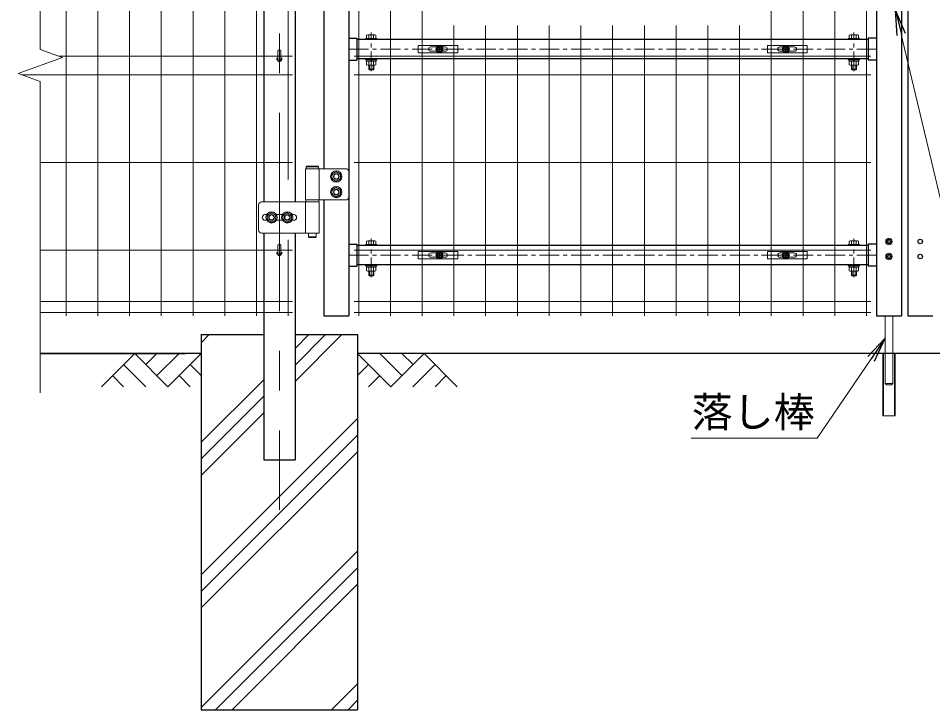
# Model space of a CAD drawing. Units: millimetres, scale not verified. Extents: x -4200 to 4200, y -2970 to 2970.
# Drawn here: x -222 to 1241, y -822 to 284 of the extents above; entities that cross this region are included whole.
import ezdxf
from ezdxf.enums import TextEntityAlignment as Align

# ---------------------------------------------------------------- set-up
doc = ezdxf.new("R2010")
doc.units = ezdxf.units.MM
doc.header["$LTSCALE"] = 10
doc.linetypes.add('USER1', pattern=[50.8, 31.75, -6.35, 6.35, -6.35])
for name, color, linetype, lineweight in [('0-0_D-STR-TXT', 7, 'Continuous', 13), ('0-1_D-STR3', 3, 'Continuous', 13), ('0-2_LAYER04', 7, 'Continuous', 25), ('0-3_D-BMK', 2, 'USER1', 13), ('0-4_D-STR1', 1, 'Continuous', 25), ('0-5_D-STR-DIM', 7, 'Continuous', 13), ('0-6_0', 7, 'Continuous', 25), ('0-7_Defpoints', 6, 'Continuous', 25), ('0-8_D-DCR-HCH', 7, 'Continuous', 13), ('0-9_D-STR2', 7, 'Continuous', 13)]:
    doc.layers.add(name, color=color, linetype=linetype, lineweight=lineweight)
doc.styles.add('ＭＳ ゴシック', font='')
doc.styles.get('ＭＳ ゴシック').set_extended_font_data('MS Gothic')

# ---------------------------------------------------------------- blocks, each defined once
blk = doc.blocks.new('U6')
at = {"layer": '0-1_D-STR3'}
for p, q in [((1130, 4738.5), (1130, 4722.5)), ((1130, 4738.5), (1310, 4738.5)), ((1130, 4722.5), (1310, 4722.5)), ((1145, 4738.5), (1145, 4793)), ((1295, 4738.5), (1145, 4738.5)), ((1276.3, 4798.5), (1163.8, 4798.5)), ((1182.5, 4738.5), (1182.5, 4793)), ((1257.5, 4738.5), (1257.5, 4793)), ((1295, 4738.5), (1295, 4793)), ((1310, 4738.5), (1310, 4722.5)), ((8850, 4738.5), (8850, 4722.5)), ((9030, 4738.5), (8850, 4738.5)), ((9030, 4722.5), (8850, 4722.5)), ((8865, 4738.5), (8865, 4793)), ((8865, 4738.5), (9015, 4738.5)), ((8883.7, 4798.5), (8996.2, 4798.5)), ((8902.5, 4738.5), (8902.5, 4793)), ((8977.5, 4738.5), (8977.5, 4793)), ((9015, 4738.5), (9015, 4793)), ((9030, 4738.5), (9030, 4722.5)), ((1130, 4412.5), (1130, 4396.5)), ((1130, 4412.5), (1310, 4412.5)), ((1130, 4396.5), (1310, 4396.5)), ((1223.8, 4376.5), (1212.2, 4396.5)), ((1230.7, 4376.5), (1219.2, 4396.5)), ((1310, 4412.5), (1310, 4396.5)), ((8850, 4412.5), (8850, 4396.5)), ((9030, 4412.5), (8850, 4412.5)), ((9030, 4396.5), (8850, 4396.5)), ((8929.3, 4376.5), (8940.9, 4396.5)), ((8936.2, 4376.5), (8947.8, 4396.5)), ((9030, 4412.5), (9030, 4396.5)), ((1145, 4376.5), (1145, 4317)), ((1163.8, 4311.5), (1276.3, 4311.5)), ((1180, 4248.5), (1180, 4311.5)), ((1180, 4248.5), (1190, 4238.5)), ((1180, 4248.5), (1260, 4248.5)), ((1182.5, 4376.5), (1182.5, 4317)), ((1190, 4238.5), (1190, 4311.5)), ((1250, 4238.5), (1250, 4311.5)), ((1250, 4238.5), (1260, 4248.5)), ((1257.5, 4376.5), (1257.5, 4317)), ((1260, 4248.5), (1260, 4311.5)), ((1295, 4376.5), (1295, 4317)), ((8865, 4376.5), (8865, 4317)), ((8996.2, 4311.5), (8883.7, 4311.5)), ((8900, 4248.5), (8900, 4311.5)), ((8910, 4238.5), (8900, 4248.5)), ((8980, 4248.5), (8900, 4248.5)), ((8902.5, 4376.5), (8902.5, 4317)), ((8910, 4238.5), (8910, 4311.5)), ((8970, 4238.5), (8970, 4311.5)), ((8980, 4248.5), (8970, 4238.5)), ((8977.5, 4376.5), (8977.5, 4317)), ((8980, 4248.5), (8980, 4311.5)), ((9015, 4376.5), (9015, 4317)), ((1250, 4238.5), (1190, 4238.5)), ((8910, 4238.5), (8970, 4238.5)), ((170, 2655), (170, 2155)), ((170, 2655), (810, 2655)), ((188, 2695), (178, 2685)), ((178, 2685), (178, 2655)), ((178, 2685), (378, 2685)), ((178, 2655), (378, 2655)), ((188, 2695), (368, 2695)), ((368, 2695), (378, 2685)), ((378, 2685), (378, 2655)), ((386, 2655), (386, 2155)), ((860, 2605), (860, 2205)), ((-584, 2075), (-584, 1675)), ((386, 2125), (-534, 2125)), ((810, 2155), (170, 2155)), ((170, 2125), (170, 1625)), ((173, 2155), (173, 2125)), ((383, 2155), (173, 2155)), ((383, 2125), (173, 2125)), ((383, 2155), (383, 2125)), ((386, 2125), (386, 1625)), ((-452.9, 1920), (-480, 1920)), ((-202.9, 1920), (-297.1, 1920)), ((-20, 1920), (-47.1, 1920)), ((-525, 1875), (-524.9, 1875)), ((-452.9, 1830), (-480, 1830)), ((-202.9, 1830), (-297.1, 1830)), ((-20, 1830), (-47.1, 1830)), ((25, 1875), (25.1, 1875)), ((-534, 1625), (386, 1625)), ((218, 1625), (218, 1565)), ((338, 1625), (338, 1565)), ((1145, 1443), (1145, 1497.5)), ((1276.3, 1503), (1163.8, 1503)), ((1182.5, 1443), (1182.5, 1497.5)), ((1257.5, 1443), (1257.5, 1497.5)), ((1295, 1443), (1295, 1497.5)), ((8865, 1443), (8865, 1497.5)), ((8883.7, 1503), (8996.2, 1503)), ((8902.5, 1443), (8902.5, 1497.5)), ((8977.5, 1443), (8977.5, 1497.5)), ((9015, 1443), (9015, 1497.5)), ((9481.5, 1485.8), (9468.5, 1486.1)), ((9496.1, 1521.5), (9495.8, 1508.5)), ((9496.1, 1458.5), (9495.8, 1471.5)), ((9496.1, 1521.5), (9504, 1521.5)), ((9504, 1521.5), (9504.2, 1508.5)), ((9504, 1458.5), (9504.2, 1471.5)), ((9518.5, 1494.2), (9531.5, 1494)), ((9518.5, 1485.8), (9531.5, 1486.1)), ((9531.5, 1494), (9531.5, 1486.1)), ((1130, 1443), (1130, 1427)), ((1130, 1443), (1310, 1443)), ((1130, 1427), (1310, 1427)), ((1295, 1443), (1145, 1443)), ((1310, 1443), (1310, 1427)), ((8850, 1443), (8850, 1427)), ((9030, 1443), (8850, 1443)), ((9030, 1427), (8850, 1427)), ((8865, 1443), (9015, 1443)), ((9030, 1443), (9030, 1427)), ((9496.1, 1458.5), (9504, 1458.5)), ((9481.5, 1254.2), (9468.5, 1254)), ((9468.5, 1254), (9468.5, 1246.1)), ((9481.5, 1245.8), (9468.5, 1246.1)), ((9496.1, 1281.5), (9495.8, 1268.5)), ((9496.1, 1218.5), (9495.8, 1231.5)), ((9496.1, 1281.5), (9504, 1281.5)), ((9496.1, 1218.5), (9504, 1218.5)), ((9504, 1281.5), (9504.2, 1268.5)), ((9504, 1218.5), (9504.2, 1231.5)), ((9518.5, 1254.2), (9531.5, 1254)), ((9518.5, 1245.8), (9531.5, 1246.1)), ((9531.5, 1254), (9531.5, 1246.1)), ((1130, 1117), (1130, 1101)), ((1130, 1117), (1310, 1117)), ((1130, 1101), (1310, 1101)), ((1145, 1081), (1145, 1021.5)), ((1182.5, 1081), (1182.5, 1021.5)), ((1223.8, 1081), (1212.2, 1101)), ((1230.7, 1081), (1219.2, 1101)), ((1257.5, 1081), (1257.5, 1021.5)), ((1295, 1081), (1295, 1021.5)), ((1310, 1117), (1310, 1101)), ((8850, 1117), (8850, 1101)), ((9030, 1117), (8850, 1117)), ((9030, 1101), (8850, 1101)), ((8865, 1081), (8865, 1021.5)), ((8902.5, 1081), (8902.5, 1021.5)), ((8929.3, 1081), (8940.9, 1101)), ((8936.2, 1081), (8947.8, 1101)), ((8977.5, 1081), (8977.5, 1021.5)), ((9015, 1081), (9015, 1021.5)), ((9030, 1117), (9030, 1101)), ((1163.8, 1016), (1276.3, 1016)), ((1180, 953), (1180, 1016)), ((1180, 953), (1190, 943)), ((1180, 953), (1260, 953)), ((1190, 943), (1190, 1016)), ((1250, 943), (1190, 943)), ((1250, 943), (1250, 1016)), ((1250, 943), (1260, 953)), ((1260, 953), (1260, 1016)), ((8996.2, 1016), (8883.7, 1016)), ((8900, 953), (8900, 1016)), ((8910, 943), (8900, 953)), ((8980, 953), (8900, 953)), ((8910, 943), (8910, 1016)), ((8910, 943), (8970, 943)), ((8970, 943), (8970, 1016)), ((8980, 953), (8970, 943)), ((8980, 953), (8980, 1016)), ((9440, 300), (9440, -780.4)), ((9560, 300), (9560, -780.4)), ((9400, -1300), (9400, -300)), ((9400, -300), (9600, -300)), ((9412, -1300), (9412, -300)), ((9588, -1300), (9588, -300)), ((9600, -1300), (9600, -300)), ((9440, -780.4), (9460, -800.4)), ((9440, -780.4), (9560, -780.4)), ((9540, -800.4), (9460, -800.4)), ((9540, -800.4), (9460, -800.4)), ((9540, -800.4), (9560, -780.4)), ((9600, -1300), (9400, -1300))]:
    blk.add_line(p, q, dxfattribs=at)
for points in [[(1297, 4376.5), (1143, 4376.5), (1143, 4396.5)], [(1297, 4376.5), (1297, 4396.5), (1143, 4396.5)], [(8863, 4376.5), (9017, 4376.5), (9017, 4396.5)], [(8863, 4376.5), (8863, 4396.5), (9017, 4396.5)], [(228, 1555), (218, 1565), (338, 1565)], [(228, 1555), (328, 1555), (338, 1565)], [(9481.5, 1494.2), (9468.5, 1494), (9468.5, 1486.1)], [(1297, 1081), (1143, 1081), (1143, 1101)], [(1297, 1081), (1297, 1101), (1143, 1101)], [(8863, 1081), (9017, 1081), (9017, 1101)], [(8863, 1081), (8863, 1101), (9017, 1101)]]:
    blk.add_lwpolyline(points, dxfattribs=at)
for points in [[(660, 2611), (730.1, 2570.5), (730.1, 2489.5), (660, 2449), (589.9, 2489.5), (589.9, 2570.5)], [(660, 2361), (730.1, 2320.5), (730.1, 2239.5), (660, 2199), (589.9, 2239.5), (589.9, 2320.5)], [(-375, 1956), (-304.9, 1915.5), (-304.9, 1834.5), (-375, 1794), (-445.1, 1834.5), (-445.1, 1915.5)], [(-125, 1956), (-54.9, 1915.5), (-54.9, 1834.5), (-125, 1794), (-195.1, 1834.5), (-195.1, 1915.5)]]:
    blk.add_lwpolyline(points, close=True, dxfattribs=at)
for centre, radius in [((660, 2530), 90), ((660, 2530), 70.3), ((660, 2530), 45), ((660, 2530), 40), ((660, 2280), 90), ((660, 2280), 70.3), ((660, 2280), 45), ((660, 2280), 40), ((-375, 1875), 90), ((-375, 1875), 70.3), ((-375, 1875), 45), ((-375, 1875), 40), ((-125, 1875), 90), ((-125, 1875), 70.3), ((-125, 1875), 45), ((-125, 1875), 40), ((9500, 1490), 52.5), ((9500, 1490), 35), ((9500, 1250), 52.5), ((9500, 1250), 35)]:
    blk.add_circle(centre, radius, dxfattribs=at)
for centre, radius, start, end in [((1163.8, 4764), 34.5, 57.13278, 122.86722), ((1220, 4668.6), 129.9, 73.22135, 106.77865), ((1276.3, 4764), 34.5, 57.13278, 122.86722), ((8883.7, 4764), 34.5, 57.13278, 122.86722), ((8940, 4668.6), 129.9, 73.22135, 106.77865), ((8996.2, 4764), 34.5, 57.13278, 122.86722), ((1163.8, 4346), 34.5, 237.13278, 302.86722), ((1220, 4441.4), 129.9, 253.22135, 286.77865), ((1276.3, 4346), 34.5, 237.13278, 302.86722), ((8883.7, 4346), 34.5, 237.13278, 302.86722), ((8940, 4441.4), 129.9, 253.22135, 286.77865), ((8996.2, 4346), 34.5, 237.13278, 302.86722), ((810, 2605), 50, 0, 90), ((810, 2205), 50, 270, 0), ((-534, 2075), 50, 90, 180), ((-480, 1875), 45, 90, 180), ((-20, 1875), 45, 0, 90), ((-480, 1875), 45, 180, 270), ((-20, 1875), 45, 270, 0), ((-534, 1675), 50, 180, 270), ((1163.8, 1468.5), 34.5, 57.13278, 122.86722), ((1220, 1373.1), 129.9, 73.22135, 106.77865), ((1276.3, 1468.5), 34.5, 57.13278, 122.86722), ((8883.7, 1468.5), 34.5, 57.13278, 122.86722), ((8940, 1373.1), 129.9, 73.22135, 106.77865), ((8996.2, 1468.5), 34.5, 57.13278, 122.86722), ((9481, 1509.1), 14.9, 270, 0), ((9481, 1471), 14.9, 0, 90), ((9519.1, 1509.1), 14.9, 180, 270), ((9519.1, 1471), 14.9, 90, 180), ((9481, 1269.1), 14.9, 270, 0), ((9481, 1231), 14.9, 0, 90), ((9519.1, 1269.1), 14.9, 180, 270), ((9519.1, 1231), 14.9, 90, 180), ((1163.8, 1050.5), 34.5, 237.13278, 302.86722), ((1220, 1145.9), 129.9, 253.22135, 286.77865), ((1276.3, 1050.5), 34.5, 237.13278, 302.86722), ((8883.7, 1050.5), 34.5, 237.13278, 302.86722), ((8940, 1145.9), 129.9, 253.22135, 286.77865), ((8996.2, 1050.5), 34.5, 237.13278, 302.86722)]:
    blk.add_arc(centre, radius, start, end, dxfattribs=at)
at = {"layer": '0-3_D-BMK'}
for p, q in [((1220, 4214), (1220, 4834.9)), ((8940, 4214), (8940, 4834.9)), ((860, 4567.5), (9300, 4567.5)), ((1220, 918.5), (1220, 1539.4)), ((8940, 918.5), (8940, 1539.4)), ((860, 1272), (9300, 1272))]:
    blk.add_line(p, q, dxfattribs=at)
at = {"layer": '0-4_D-STR1'}
for p, q in [((860, 8150), (860, 300)), ((460, 7270), (460, 2655)), ((9300, 6587.5), (9300, 300)), ((9700, 5190), (9700, 300)), ((9800, 5190), (9800, 300)), ((860, 4742.5), (990, 4742.5)), ((990, 4742.5), (990, 4392.5)), ((9170, 4722.5), (990, 4722.5)), ((9300, 4742.5), (9170, 4742.5)), ((9170, 4742.5), (9170, 4392.5)), ((860, 4392.5), (990, 4392.5)), ((9170, 4412.5), (990, 4412.5)), ((9300, 4392.5), (9170, 4392.5)), ((460, 2155), (460, 300)), ((860, 1447), (990, 1447)), ((990, 1447), (990, 1097)), ((9170, 1427), (990, 1427)), ((9170, 1447), (9170, 1097)), ((9300, 1447), (9170, 1447)), ((860, 1097), (990, 1097)), ((9170, 1117), (990, 1117)), ((9300, 1097), (9170, 1097)), ((460, 300), (860, 300)), ((9300, 300), (9700, 300)), ((9800, 300), (10200, 300))]:
    blk.add_line(p, q, dxfattribs=at)
for centre in [(10000, 1490), (10000, 1250)]:
    blk.add_circle(centre, 35, dxfattribs=at)
at = {"layer": '0-7_Defpoints'}
for centre in [(2310, 4567.5), (7850, 4567.5), (2310, 1272), (7850, 1272)]:
    blk.add_circle(centre, 40, dxfattribs=at)
blk = doc.blocks.new('A$C1aa64d16')
at = {"layer": '0-1_D-STR3'}
for p, q in [((-339.9, 60), (295.1, 60)), ((-339.9, -60), (-339.9, 60)), ((-137.4, 35), (-45.6, 35)), ((-18.5, 4.2), (-31.5, 3.9)), ((-31.5, 3.9), (-31.5, -4)), ((-4, 31.5), (-4.2, 18.5)), ((-4, 31.5), (4, 31.5)), ((4, 31.5), (4.2, 18.5)), ((18.5, 4.2), (31.5, 3.9)), ((31.5, 3.9), (31.5, -4)), ((45.6, 35), (92.6, 35)), ((-137.4, -35), (-45.6, -35)), ((-18.5, -4.2), (-31.5, -4)), ((-4, -31.5), (-4.2, -18.5)), ((18.5, -4.2), (31.5, -4)), ((45.6, -35), (92.6, -35))]:
    blk.add_line(p, q, dxfattribs=at)
for points in [[(-339.9, -60), (295.1, -60), (295.1, 60)], [(-4, -31.5), (4, -31.5), (4.2, -18.5)]]:
    blk.add_lwpolyline(points, dxfattribs=at)
for radius in [57.5, 52.5]:
    blk.add_circle((0, 0), radius, dxfattribs=at)
for centre, radius, start, end in [((-137.4, 0), 35, 90, 270), ((-19.1, 19), 14.9, 270, 0), ((19.1, 19), 14.9, 180, 270), ((92.6, 0), 35, 270, 90), ((-19.1, -19), 14.9, 0, 90), ((19.1, -19), 14.9, 90, 180)]:
    blk.add_arc(centre, radius, start, end, dxfattribs=at)
blk = doc.blocks.new('A$Cf29bf4b8')
at = {"layer": '0-1_D-STR3'}
for p, q in [((-295.2, 60), (339.8, 60)), ((-295.2, -60), (-295.2, 60)), ((-92.7, 35), (-45.6, 35)), ((-18.5, 4.2), (-31.5, 3.9)), ((-31.5, 3.9), (-31.5, -4)), ((-4, 31.5), (-4.2, 18.5)), ((-4, 31.5), (4, 31.5)), ((4, 31.5), (4.2, 18.5)), ((18.5, 4.2), (31.5, 3.9)), ((31.5, 3.9), (31.5, -4)), ((45.6, 35), (137.3, 35)), ((-92.7, -35), (-45.6, -35)), ((-18.5, -4.2), (-31.5, -4)), ((-4, -31.5), (-4.2, -18.5)), ((18.5, -4.2), (31.5, -4)), ((45.6, -35), (137.3, -35))]:
    blk.add_line(p, q, dxfattribs=at)
for points in [[(-295.2, -60), (339.8, -60), (339.8, 60)], [(-4, -31.5), (4, -31.5), (4.2, -18.5)]]:
    blk.add_lwpolyline(points, dxfattribs=at)
for radius in [57.5, 52.5]:
    blk.add_circle((0, 0), radius, dxfattribs=at)
for centre, radius, start, end in [((-92.7, 0), 35, 90, 270), ((-19.1, 19), 14.9, 270, 0), ((19.1, 19), 14.9, 180, 270), ((137.3, 0), 35, 270, 90), ((-19.1, -19), 14.9, 0, 90), ((19.1, -19), 14.9, 90, 180)]:
    blk.add_arc(centre, radius, start, end, dxfattribs=at)
blk = doc.blocks.new('_Open')
at = {"layer": '0-6_0'}
blk.add_line((-10, 1.667), (0, 0), dxfattribs=at)
blk.add_lwpolyline([(-10, -1.667), (0, 0), (-10, 0)], dxfattribs=at)

msp = doc.modelspace()

# ---------------------------------------------------------------- linework, layer by layer
at = {"layer": '0-0_D-STR-TXT'}
for points in [[(1549.44, -404.77), (1348.37, -404.77), (1190.54, 257.77)], [(854.55, -387.83), (1056.03, -387.83), (1142.23, -261.16)]]:
    msp.add_lwpolyline(points, dxfattribs=at)
at = {"layer": '0-1_D-STR3'}
for p, q in [((193.13, 231.35), (193.13, 219.19)), ((198.33, 231.35), (198.33, 219.19)), ((193.13, -79.15), (193.13, -91.31)), ((198.33, -79.15), (198.33, -91.31))]:
    msp.add_line(p, q, dxfattribs=at)
for centre in [(195.73, 219.19), (195.73, -91.31)]:
    msp.add_arc(centre, 2.6, 180, 0, dxfattribs=at)
for centre in [(195.73, 231.34), (195.73, -79.16), (195.73, -79.61)]:
    msp.add_ellipse(centre, major_axis=(-2.6, 0), ratio=0.649974, start_param=3.1415927, end_param=6.2831853, dxfattribs=at)
at = {"layer": '0-2_LAYER04'}
for p, q in [((70.74, -222.31), (170.74, -222.31)), ((70.74, -222.31), (70.74, -822.31)), ((220.74, -222.31), (320.74, -222.31)), ((320.74, -222.31), (320.74, -822.31)), ((-186.64, -252.31), (45.74, -252.31)), ((70.74, -252.31), (-186.64, -252.31)), ((2070.73, -252.31), (320.74, -252.31)), ((70.74, -822.31), (320.74, -822.31))]:
    msp.add_line(p, q, dxfattribs=at)
at = {"layer": '0-3_D-BMK'}
msp.add_line((195.73, 640.61), (195.73, -502.31), dxfattribs=at)
at = {"layer": '0-4_D-STR1'}
for p, q in [((170.73, 451.69), (170.73, -9.81)), ((220.73, 451.69), (220.73, -9.81)), ((170.73, -59.81), (170.73, -422.31)), ((220.73, -59.81), (220.73, -422.31)), ((170.73, -422.31), (220.73, -422.31))]:
    msp.add_line(p, q, dxfattribs=at)
for centre in [(195.73, 219.19), (195.73, -91.31)]:
    msp.add_arc(centre, 4, 162.5424, 17.4576, dxfattribs=at)
at = {"layer": '0-8_D-DCR-HCH'}
for p, q in [((70.74, -235.26), (83.68, -222.31)), ((220.74, -297.4), (295.82, -222.31)), ((220.74, -270.88), (269.3, -222.31)), ((220.74, -244.36), (242.78, -222.31)), ((-35.69, -252.31), (-88.9, -305.53)), ((-35.69, -252.31), (17.52, -305.53)), ((-17.95, -270.05), (-0.21, -252.31)), ((-0.21, -287.79), (35.26, -252.31)), ((17.52, -305.53), (70.74, -252.31)), ((373.95, -305.53), (320.74, -252.31)), ((391.69, -287.79), (356.21, -252.31)), ((427.16, -252.31), (373.95, -305.53)), ((409.52, -270.14), (391.69, -252.31)), ((427.16, -252.31), (480.37, -305.53)), ((-53.43, -270.05), (-17.79, -305.53)), ((53, -270.05), (70.74, -287.71)), ((338.47, -270.05), (320.74, -287.71)), ((444.9, -270.05), (409.26, -305.53)), ((-71.16, -287.79), (-53.34, -305.53)), ((35.26, -287.79), (53.08, -305.53)), ((356.21, -287.79), (338.39, -305.53)), ((462.63, -287.79), (444.82, -305.53)), ((70.74, -394.36), (170.74, -294.36)), ((70.74, -420.88), (170.74, -320.88)), ((70.74, -447.4), (170.74, -347.4)), ((70.74, -606.49), (320.74, -356.49)), ((70.74, -633.01), (320.74, -383.01)), ((70.74, -659.53), (320.74, -409.53)), ((70.74, -818.63), (320.74, -568.63)), ((93.56, -822.31), (320.74, -595.14)), ((120.08, -822.31), (320.74, -621.66)), ((279.18, -822.31), (320.74, -780.76)), ((305.7, -822.31), (320.74, -807.28))]:
    msp.add_line(p, q, dxfattribs=at)
at = {"layer": '0-9_D-STR2'}
for p, q in [((-186.64, 233.84), (-186.64, 740.29)), ((-145.45, 677.69), (-145.45, -192.31)), ((-94.68, 677.69), (-94.68, -192.31)), ((-43.91, 677.69), (-43.91, -192.31)), ((6.86, 677.68), (6.86, -192.32)), ((57.63, 677.68), (57.63, -192.32)), ((108.4, 677.69), (108.4, -192.31)), ((159.17, 677.69), (159.17, -192.31)), ((322.58, 677.69), (322.58, -192.31)), ((373.35, 677.69), (373.35, -192.31)), ((424.12, 677.69), (424.12, -192.31)), ((982.59, 677.69), (982.59, -192.31)), ((1033.36, 677.69), (1033.36, -192.31)), ((1084.13, 677.69), (1084.13, -192.31)), ((1134.9, 677.69), (1134.9, -192.31)), ((209.94, 395.23), (209.94, 26.13)), ((474.89, 272.45), (474.89, -192.31)), ((525.66, 272.45), (525.66, -192.31)), ((576.43, 272.45), (576.43, -192.31)), ((627.2, 272.45), (627.2, -192.31)), ((677.97, 272.45), (677.97, -192.31)), ((728.74, 272.45), (728.74, -192.31)), ((779.51, 272.45), (779.51, -192.31)), ((830.28, 272.45), (830.28, -192.31)), ((881.05, 272.45), (881.05, -192.31)), ((931.82, 272.45), (931.82, -192.31)), ((-221.87, 195.36), (-151.4, 221.01)), ((-151.4, 221.01), (-186.64, 233.84)), ((216.94, 223.18), (-157.37, 223.18)), ((315.58, 223.19), (1141.9, 223.19)), ((-186.64, 182.53), (-221.87, 195.36)), ((216.94, 193.18), (-215.9, 193.18)), ((315.58, 193.19), (1141.9, 193.19)), ((-186.64, -315.31), (-186.64, 182.53)), ((216.94, 52.93), (-186.64, 52.93)), ((315.58, 52.94), (1141.9, 52.94)), ((209.94, -70.52), (209.94, -192.32)), ((216.94, -87.32), (-186.64, -87.32)), ((315.58, -87.31), (1141.9, -87.31)), ((216.94, -169.32), (-186.64, -169.32)), ((315.58, -169.31), (1141.9, -169.31)), ((216.94, -186.92), (-186.64, -186.92)), ((315.58, -186.91), (1141.9, -186.91))]:
    msp.add_line(p, q, dxfattribs=at)

# ---------------------------------------------------------------- block references
at = {"layer": '0-0_D-STR-TXT', "xscale": 4, "yscale": 4}
for p, rotation in [((1181.28, 296.68), 103.39915), ((1164.74, -228.09), 55.76294)]:
    msp.add_blockref('_Open', p, dxfattribs=dict(at, rotation=rotation))
at = {"layer": '0-5_D-STR-DIM', "xscale": 0.1, "yscale": 0.1}
for name, p in [('U6', (220.74, -222.31)), ('A$C1aa64d16', (451.74, 234.44)), ('A$Cf29bf4b8', (1005.74, 234.44)), ('A$C1aa64d16', (451.74, -95.11)), ('A$Cf29bf4b8', (1005.74, -95.11))]:
    msp.add_blockref(name, p, dxfattribs=at)

# ---------------------------------------------------------------- texts
at = {"layer": '0-0_D-STR-TXT', "style": 'ＭＳ ゴシック'}
msp.add_text('落し棒', height=48.09, dxfattribs=at).set_placement((855.2, -384.47), align=Align.BOTTOM_LEFT)

doc.saveas('drawing.dxf')
